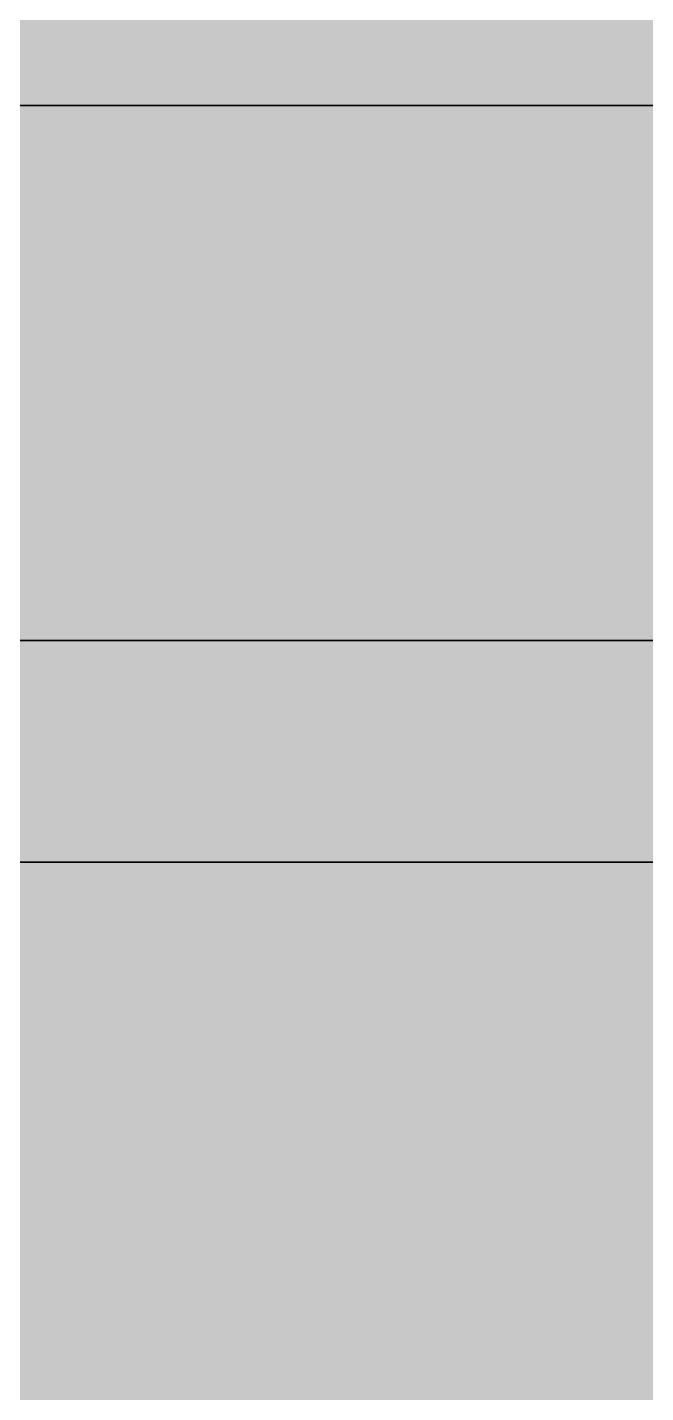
# Model space of a CAD drawing. Extents: x 7 to 469, y 84 to 397.
# Drawn here: x 99.93 to 100.901, y 273.98 to 276.123 of the extents above; entities that cross this region are included whole.
import ezdxf

# ---------------------------------------------------------------- set-up
doc = ezdxf.new("R2010")
doc.units = 0
doc.layers.get('0').update_dxf_attribs({"linetype": 'CONTINUOUS'})
doc.layers.add('3D-MODEL', color=1, linetype='CONTINUOUS')
doc.layers.add('RUN', color=5, linetype='CONTINUOUS')

# ---------------------------------------------------------------- blocks, each defined once
blk = doc.blocks.new('RUN')
at = {"const_width": 1}
blk.add_lwpolyline([(0, 0), (1, 0)], dxfattribs=at)
at = {"flags": 9}
for tag, p in [('MAT', (0.349303, 0.182422)), ('SCH', (0.349303, 0.165755)), ('NOM', (0.349303, 0.149088))]:
    blk.add_attdef(tag, p, '', height=0.01, dxfattribs=at)
blk = doc.blocks.new('3DRUN')
at = {"color": 0, "linetype": 'CONTINUOUS'}
for points in [[(1, 0.353553, -0.353553), (1, 0.5), (0, 0.5), (0, 0.353553, -0.353553)], [(1, 0.5), (1, 0.353553, 0.353553), (0, 0.353553, 0.353553), (0, 0.5)], [(1, 0, -0.5), (1, 0.353553, -0.353553), (0, 0.353553, -0.353553), (0, 0, -0.5)], [(1, 0.353553, 0.353553), (1, 0, 0.5), (0, 0, 0.5), (0, 0.353553, 0.353553)], [(1, -0.353553, -0.353553), (1, 0, -0.5), (0, 0, -0.5), (0, -0.353553, -0.353553)], [(1, 0, 0.5), (1, -0.353553, 0.353553), (0, -0.353553, 0.353553), (0, 0, 0.5)]]:
    blk.add_3dface(points, dxfattribs=at)

msp = doc.modelspace()

# ---------------------------------------------------------------- block references
at = {"layer": '3D-MODEL', "xscale": 18, "yscale": 2.375, "zscale": 2.375, "rotation": 180}
msp.add_blockref('3DRUN', (117, 276, 96), dxfattribs=at)
at = {"layer": 'RUN'}
for p, xscale, rotation in [((96, 279, -12), 21, 90), ((120, 204), 66, 90), ((117, 276, 96), 18, 180)]:
    msp.add_blockref('RUN', p, dxfattribs=dict(at, xscale=xscale, rotation=rotation))

doc.saveas('drawing.dxf')
